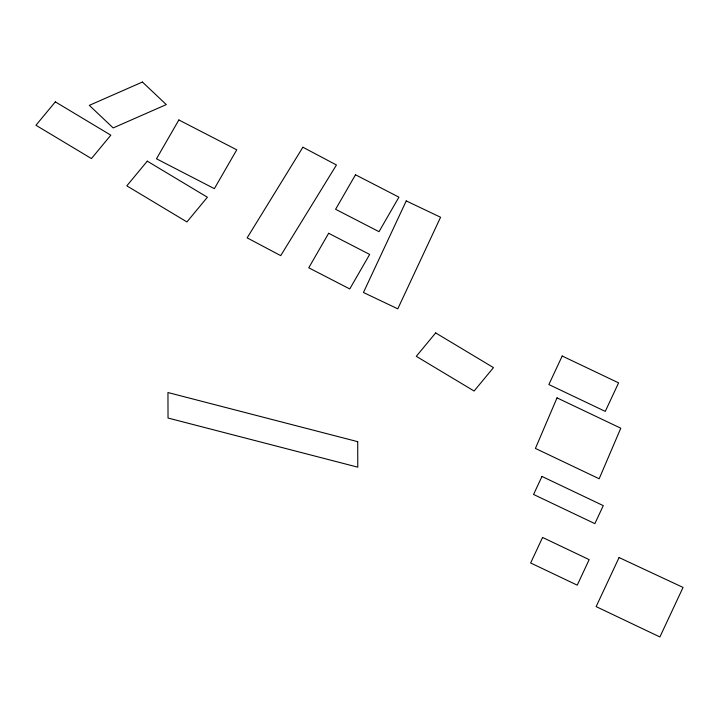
<?xml version="1.0" encoding="UTF-8"?>
<svg xmlns="http://www.w3.org/2000/svg" width="719" height="719" viewBox="0 0 719 719"><rect width="100%" height="100%" fill="white"/><g stroke="black" fill="none" stroke-linecap="round" stroke-linejoin="round"><path stroke-width="1.08" d="M557.027 397.859L535.412 448.422L599.17 478.773L620.785 428.209L557.027 397.859M406.244 200.916L363.446 292.498L397.778 308.837L440.576 217.255L406.244 200.916M562.195 356.022L548.867 384.548L605.263 411.394L618.592 382.868L562.195 356.022M541.973 476.445L533.552 494.456L594.865 523.639L603.277 505.628L541.973 476.445M542.575 537.452L530.649 562.977L577.24 585.158L589.167 559.634L542.575 537.452M619.068 557.549L596.141 606.611L659.898 636.962L683.05 587.423L619.068 557.549M178.86 119.956L156.481 158.791L214.37 188.657L236.758 149.822L178.86 119.956M355.501 174.771L335.602 209.283L379.021 231.68L398.919 197.168L355.501 174.771M328.646 233.28L308.757 267.792L349.758 288.948L369.656 254.427L328.646 233.28M302.888 147.224L247.147 237.863L280.716 255.631L336.447 164.993L302.888 147.224M55.327 101.864L35.95 125.268L91.448 158.575L110.825 135.172L55.327 101.864M147.269 161.155L126.814 185.853L186.94 221.937L207.387 197.231L147.269 161.155M435.669 332.915L416.292 356.327L474.1 391.019L493.477 367.616L435.669 332.915M142.425 82.038L89.309 105.36L113.171 127.928L166.287 104.597L142.425 82.038M357.703 441.673L167.949 392.538L168.03 418.036L357.774 467.17L357.703 441.673"/></g></svg>
